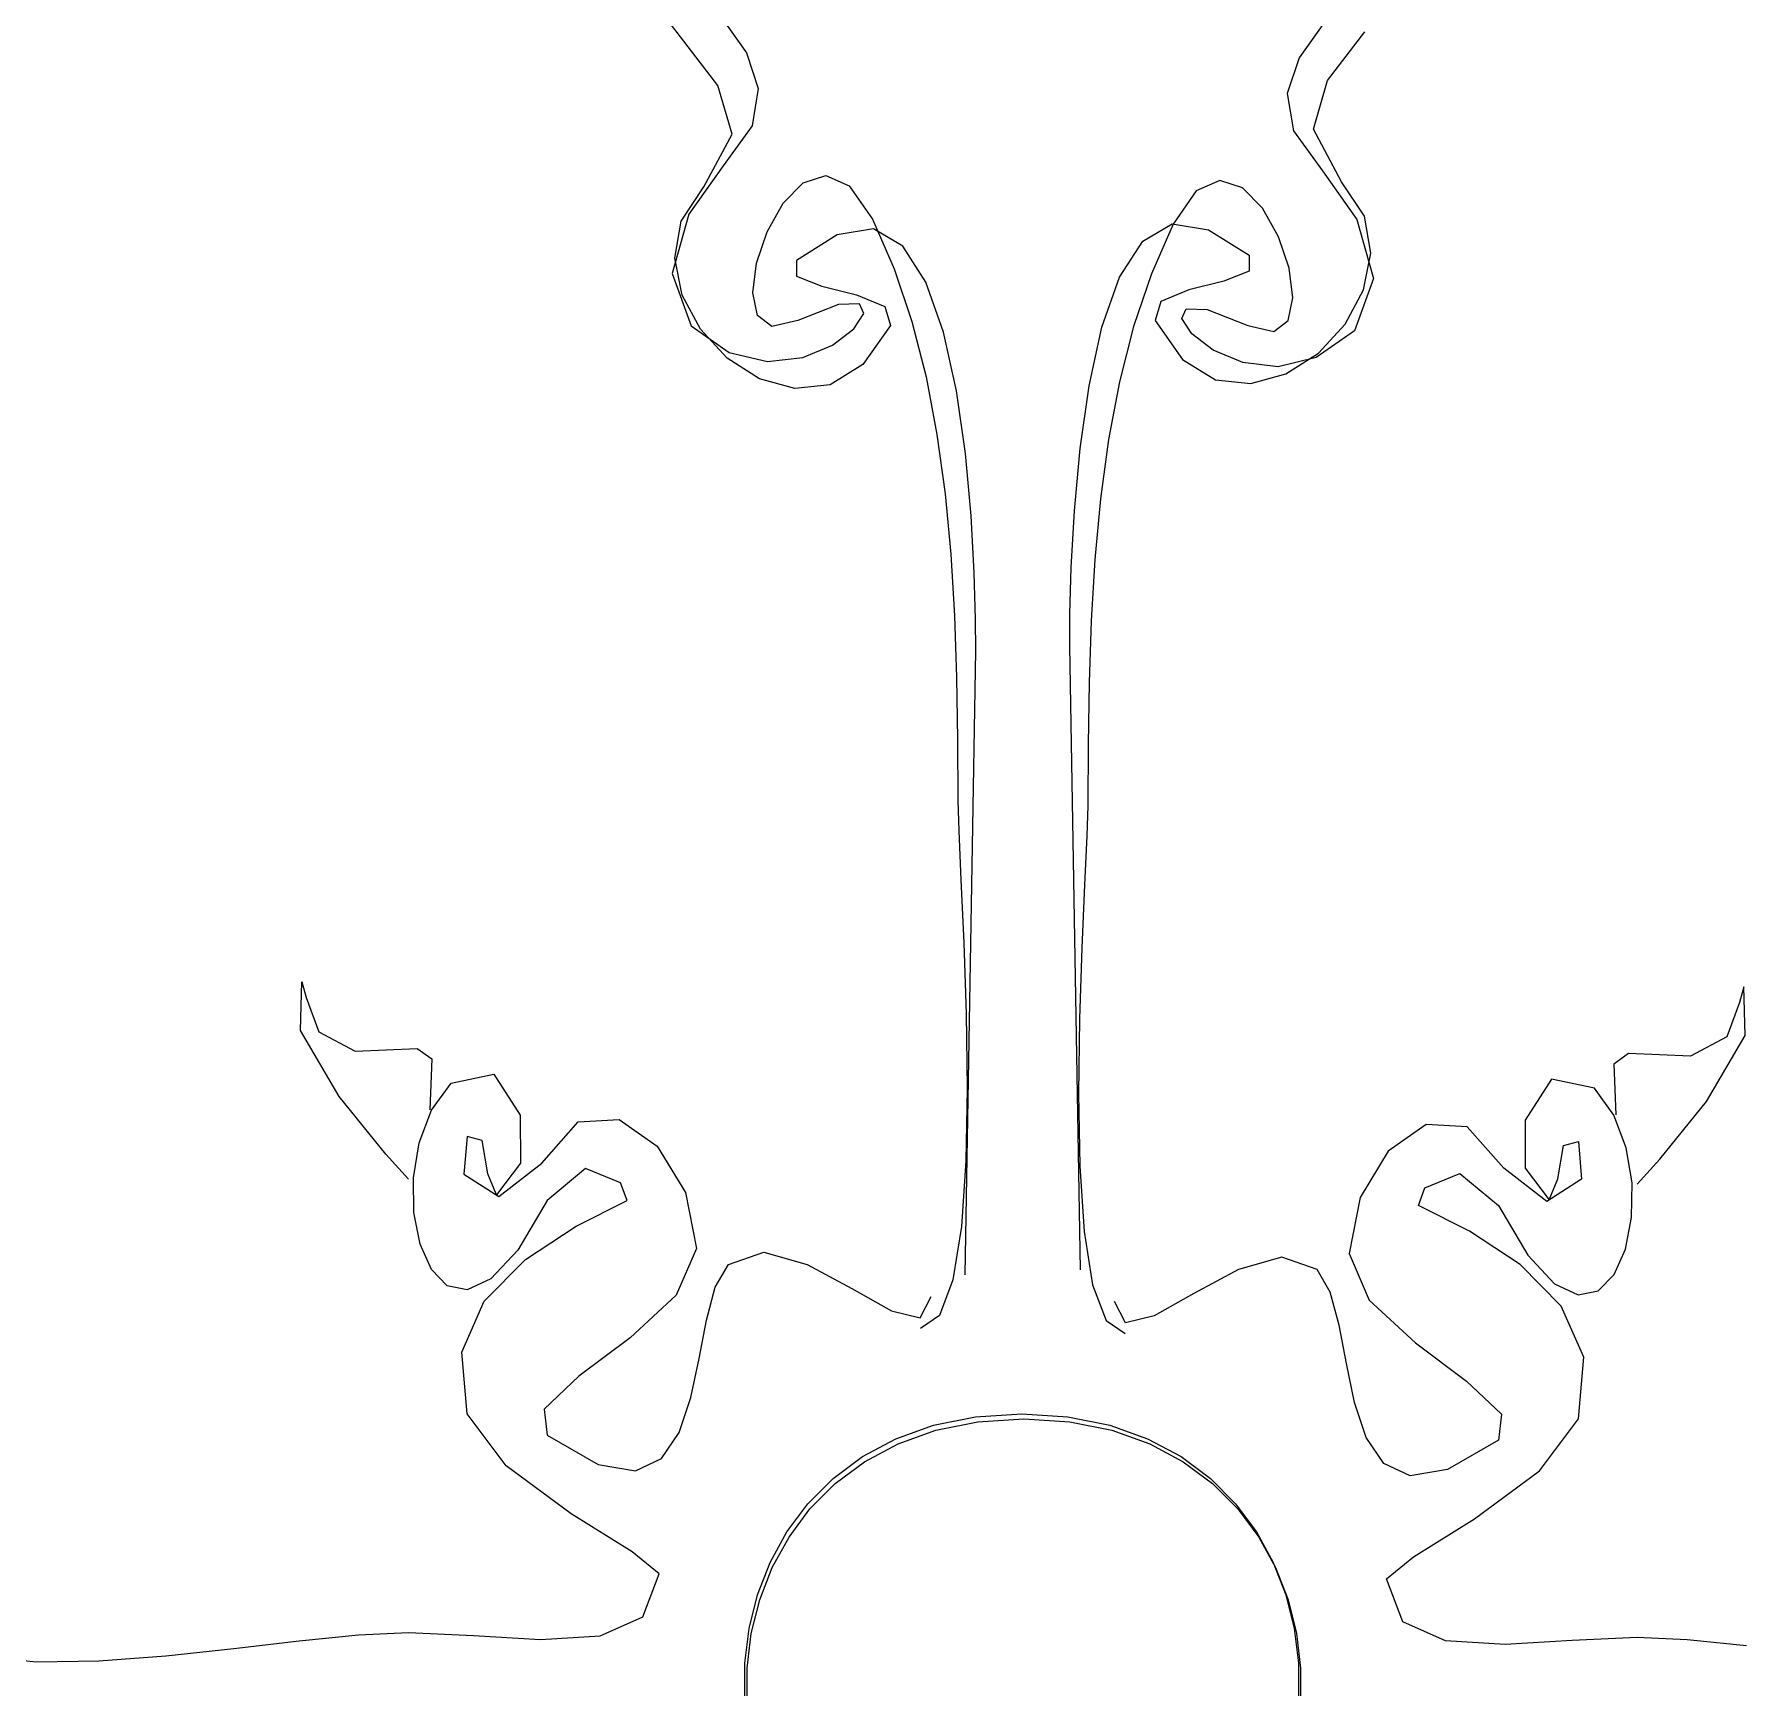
# Model space of a CAD drawing. Header units: centimetres. Extents: x 134057 to 145613, y 5028 to 39996.
# Drawn here: x 136033.87 to 136077.32, y 17594.7 to 17636.67 of the extents above; entities that cross this region are included whole.
import ezdxf

# ---------------------------------------------------------------- set-up
doc = ezdxf.new("R2010")
doc.units = ezdxf.units.CM
doc.layers.add('TEXT', color=3, linetype='Continuous', lineweight=20)

msp = doc.modelspace()

# ---------------------------------------------------------------- linework, layer by layer
at = {"layer": 'TEXT', "color": 2, "linetype": 'Continuous', "lineweight": 13}
for p, q in [((136050.282, 17636.604), (136049.247, 17637.94)), ((136050.282, 17636.604), (136049.247, 17637.94)), ((136051.308, 17637.103), (136051.951, 17636.192)), ((136051.308, 17637.103), (136051.951, 17636.192)), ((136066.625, 17636.976), (136065.982, 17636.065)), ((136066.625, 17636.976), (136065.982, 17636.065)), ((136051.227, 17635.368), (136050.282, 17636.604)), ((136051.227, 17635.368), (136050.282, 17636.604)), ((136066.705, 17635.496), (136067.651, 17636.731)), ((136066.705, 17635.496), (136067.651, 17636.731)), ((136051.951, 17636.192), (136052.253, 17635.286)), ((136051.951, 17636.192), (136052.253, 17635.286)), ((136065.982, 17636.065), (136065.68, 17635.159)), ((136065.982, 17636.065), (136065.68, 17635.159)), ((136051.589, 17634.133), (136051.227, 17635.368)), ((136051.589, 17634.133), (136051.227, 17635.368)), ((136052.253, 17635.286), (136052.095, 17634.345)), ((136052.253, 17635.286), (136052.095, 17634.345)), ((136066.344, 17634.261), (136066.705, 17635.496)), ((136066.344, 17634.261), (136066.705, 17635.496)), ((136065.68, 17635.159), (136065.837, 17634.218)), ((136065.68, 17635.159), (136065.837, 17634.218)), ((136050.872, 17632.796), (136051.589, 17634.133)), ((136050.872, 17632.796), (136051.589, 17634.133)), ((136052.095, 17634.345), (136051.358, 17633.33)), ((136052.095, 17634.345), (136051.358, 17633.33)), ((136065.837, 17634.218), (136066.574, 17633.202)), ((136065.837, 17634.218), (136066.574, 17633.202)), ((136067.061, 17632.924), (136066.344, 17634.261)), ((136067.061, 17632.924), (136066.344, 17634.261)), ((136051.358, 17633.33), (136050.486, 17632.097)), ((136051.358, 17633.33), (136050.486, 17632.097)), ((136053.392, 17632.896), (136053.964, 17633.086)), ((136053.392, 17632.896), (136053.964, 17633.086)), ((136053.964, 17633.086), (136054.562, 17632.822)), ((136053.964, 17633.086), (136054.562, 17632.822)), ((136066.574, 17633.202), (136067.447, 17631.969)), ((136066.574, 17633.202), (136067.447, 17631.969)), ((136050.292, 17631.927), (136050.872, 17632.796)), ((136050.292, 17631.927), (136050.872, 17632.796)), ((136052.883, 17632.377), (136053.392, 17632.896)), ((136052.883, 17632.377), (136053.392, 17632.896)), ((136054.562, 17632.822), (136055.149, 17631.976)), ((136054.562, 17632.822), (136055.149, 17631.976)), ((136063.371, 17632.694), (136062.784, 17631.849)), ((136063.371, 17632.694), (136062.784, 17631.849)), ((136063.969, 17632.959), (136063.371, 17632.694)), ((136063.969, 17632.959), (136063.371, 17632.694)), ((136064.541, 17632.769), (136063.969, 17632.959)), ((136064.541, 17632.769), (136063.969, 17632.959)), ((136065.049, 17632.249), (136064.541, 17632.769)), ((136065.049, 17632.249), (136064.541, 17632.769)), ((136067.641, 17632.054), (136067.061, 17632.924)), ((136067.641, 17632.054), (136067.061, 17632.924)), ((136052.475, 17631.655), (136052.883, 17632.377)), ((136052.475, 17631.655), (136052.883, 17632.377)), ((136065.457, 17631.527), (136065.049, 17632.249)), ((136065.457, 17631.527), (136065.049, 17632.249)), ((136050.486, 17632.097), (136050.065, 17630.593)), ((136050.486, 17632.097), (136050.065, 17630.593)), ((136050.13, 17630.988), (136050.292, 17631.927)), ((136050.13, 17630.988), (136050.292, 17631.927)), ((136055.149, 17631.976), (136055.703, 17630.715)), ((136055.149, 17631.976), (136055.703, 17630.715)), ((136062.011, 17631.413), (136062.756, 17631.856)), ((136062.011, 17631.413), (136062.756, 17631.856)), ((136062.784, 17631.849), (136062.23, 17630.588)), ((136062.784, 17631.849), (136062.23, 17630.588)), ((136062.756, 17631.856), (136063.677, 17631.706)), ((136062.756, 17631.856), (136063.677, 17631.706)), ((136067.447, 17631.969), (136067.868, 17630.465)), ((136067.447, 17631.969), (136067.868, 17630.465)), ((136067.803, 17631.115), (136067.641, 17632.054)), ((136067.803, 17631.115), (136067.641, 17632.054)), ((136052.205, 17630.855), (136052.475, 17631.655)), ((136052.205, 17630.855), (136052.475, 17631.655)), ((136054.256, 17631.578), (136053.219, 17630.928)), ((136054.256, 17631.578), (136053.219, 17630.928)), ((136055.177, 17631.728), (136054.256, 17631.578)), ((136055.177, 17631.728), (136054.256, 17631.578)), ((136055.922, 17631.286), (136055.177, 17631.728)), ((136055.922, 17631.286), (136055.177, 17631.728)), ((136061.424, 17630.499), (136062.011, 17631.413)), ((136061.424, 17630.499), (136062.011, 17631.413)), ((136063.677, 17631.706), (136064.714, 17631.056)), ((136063.677, 17631.706), (136064.714, 17631.056)), ((136065.727, 17630.728), (136065.457, 17631.527)), ((136065.727, 17630.728), (136065.457, 17631.527)), ((136050.317, 17630.049), (136050.13, 17630.988)), ((136050.317, 17630.049), (136050.13, 17630.988)), ((136053.219, 17630.928), (136053.223, 17630.53)), ((136053.219, 17630.928), (136053.223, 17630.53)), ((136056.509, 17630.372), (136055.922, 17631.286)), ((136056.509, 17630.372), (136055.922, 17631.286)), ((136064.714, 17631.056), (136064.709, 17630.658)), ((136064.714, 17631.056), (136064.709, 17630.658)), ((136067.615, 17630.177), (136067.803, 17631.115)), ((136067.615, 17630.177), (136067.803, 17631.115)), ((136050.065, 17630.593), (136050.546, 17629.269)), ((136050.065, 17630.593), (136050.546, 17629.269)), ((136052.111, 17630.105), (136052.205, 17630.855)), ((136052.111, 17630.105), (136052.205, 17630.855)), ((136053.223, 17630.53), (136053.867, 17630.275)), ((136053.223, 17630.53), (136053.867, 17630.275)), ((136055.703, 17630.715), (136056.153, 17629.376)), ((136055.703, 17630.715), (136056.153, 17629.376)), ((136060.976, 17629.236), (136061.424, 17630.499)), ((136060.976, 17629.236), (136061.424, 17630.499)), ((136062.23, 17630.588), (136061.779, 17629.249)), ((136062.23, 17630.588), (136061.779, 17629.249)), ((136064.709, 17630.658), (136064.066, 17630.403)), ((136064.709, 17630.658), (136064.066, 17630.403)), ((136065.822, 17629.977), (136065.727, 17630.728)), ((136065.822, 17629.977), (136065.727, 17630.728)), ((136067.868, 17630.465), (136067.386, 17629.141)), ((136067.868, 17630.465), (136067.386, 17629.141)), ((136050.785, 17629.179), (136050.317, 17630.049)), ((136050.785, 17629.179), (136050.317, 17630.049)), ((136052.229, 17629.529), (136052.111, 17630.105)), ((136052.229, 17629.529), (136052.111, 17630.105)), ((136053.867, 17630.275), (136054.747, 17630.054)), ((136053.867, 17630.275), (136054.747, 17630.054)), ((136054.747, 17630.054), (136055.462, 17629.758)), ((136054.747, 17630.054), (136055.462, 17629.758)), ((136056.957, 17629.109), (136056.509, 17630.372)), ((136056.957, 17629.109), (136056.509, 17630.372)), ((136063.185, 17630.181), (136062.47, 17629.885)), ((136063.185, 17630.181), (136062.47, 17629.885)), ((136064.066, 17630.403), (136063.185, 17630.181)), ((136064.066, 17630.403), (136063.185, 17630.181)), ((136067.147, 17629.307), (136067.615, 17630.177)), ((136067.147, 17629.307), (136067.615, 17630.177)), ((136054.288, 17629.805), (136053.253, 17629.404)), ((136054.288, 17629.805), (136053.253, 17629.404)), ((136054.822, 17629.824), (136054.288, 17629.805)), ((136054.822, 17629.824), (136054.288, 17629.805)), ((136054.928, 17629.58), (136054.822, 17629.824)), ((136054.928, 17629.58), (136054.822, 17629.824)), ((136055.462, 17629.758), (136055.61, 17629.277)), ((136055.462, 17629.758), (136055.61, 17629.277)), ((136062.47, 17629.885), (136062.323, 17629.404)), ((136062.47, 17629.885), (136062.323, 17629.404)), ((136063.005, 17629.452), (136063.11, 17629.696)), ((136063.005, 17629.452), (136063.11, 17629.696)), ((136063.11, 17629.696), (136063.644, 17629.678)), ((136063.11, 17629.696), (136063.644, 17629.678)), ((136063.644, 17629.678), (136064.679, 17629.277)), ((136063.644, 17629.678), (136064.679, 17629.277)), ((136065.704, 17629.401), (136065.822, 17629.977)), ((136065.704, 17629.401), (136065.822, 17629.977)), ((136050.546, 17629.269), (136051.517, 17628.587)), ((136050.546, 17629.269), (136051.517, 17628.587)), ((136051.464, 17628.448), (136050.785, 17629.179)), ((136051.464, 17628.448), (136050.785, 17629.179)), ((136052.597, 17629.253), (136052.229, 17629.529)), ((136052.597, 17629.253), (136052.229, 17629.529)), ((136053.253, 17629.404), (136052.597, 17629.253)), ((136053.253, 17629.404), (136052.597, 17629.253)), ((136054.137, 17628.779), (136054.676, 17629.192)), ((136054.137, 17628.779), (136054.676, 17629.192)), ((136054.676, 17629.192), (136054.928, 17629.58)), ((136054.676, 17629.192), (136054.928, 17629.58)), ((136055.61, 17629.277), (136054.91, 17628.283)), ((136055.61, 17629.277), (136054.91, 17628.283)), ((136056.153, 17629.376), (136056.512, 17627.971)), ((136056.153, 17629.376), (136056.512, 17627.971)), ((136060.648, 17627.746), (136060.976, 17629.236)), ((136060.648, 17627.746), (136060.976, 17629.236)), ((136061.779, 17629.249), (136061.421, 17627.843)), ((136061.779, 17629.249), (136061.421, 17627.843)), ((136062.323, 17629.404), (136063.022, 17628.41)), ((136062.323, 17629.404), (136063.022, 17628.41)), ((136063.257, 17629.064), (136063.005, 17629.452)), ((136063.257, 17629.064), (136063.005, 17629.452)), ((136064.679, 17629.277), (136065.335, 17629.126)), ((136064.679, 17629.277), (136065.335, 17629.126)), ((136065.335, 17629.126), (136065.704, 17629.401)), ((136065.335, 17629.126), (136065.704, 17629.401)), ((136066.469, 17628.575), (136067.147, 17629.307)), ((136066.469, 17628.575), (136067.147, 17629.307)), ((136053.384, 17628.462), (136054.137, 17628.779)), ((136053.384, 17628.462), (136054.137, 17628.779)), ((136057.285, 17627.619), (136056.957, 17629.109)), ((136057.285, 17627.619), (136056.957, 17629.109)), ((136063.795, 17628.652), (136063.257, 17629.064)), ((136063.795, 17628.652), (136063.257, 17629.064)), ((136067.386, 17629.141), (136066.416, 17628.46)), ((136067.386, 17629.141), (136066.416, 17628.46)), ((136052.285, 17627.923), (136051.464, 17628.448)), ((136052.285, 17627.923), (136051.464, 17628.448)), ((136051.517, 17628.587), (136052.487, 17628.358)), ((136051.517, 17628.587), (136052.487, 17628.358)), ((136052.487, 17628.358), (136053.384, 17628.462)), ((136052.487, 17628.358), (136053.384, 17628.462)), ((136054.91, 17628.283), (136054.077, 17627.772)), ((136054.91, 17628.283), (136054.077, 17627.772)), ((136063.022, 17628.41), (136063.855, 17627.899)), ((136063.022, 17628.41), (136063.855, 17627.899)), ((136064.549, 17628.334), (136063.795, 17628.652)), ((136064.549, 17628.334), (136063.795, 17628.652)), ((136065.446, 17628.23), (136064.549, 17628.334)), ((136065.446, 17628.23), (136064.549, 17628.334)), ((136066.416, 17628.46), (136065.446, 17628.23)), ((136066.416, 17628.46), (136065.446, 17628.23)), ((136065.648, 17628.051), (136066.469, 17628.575)), ((136065.648, 17628.051), (136066.469, 17628.575)), ((136053.179, 17627.675), (136052.285, 17627.923)), ((136053.179, 17627.675), (136052.285, 17627.923)), ((136056.512, 17627.971), (136056.788, 17626.51)), ((136056.512, 17627.971), (136056.788, 17626.51)), ((136063.855, 17627.899), (136064.753, 17627.802)), ((136063.855, 17627.899), (136064.753, 17627.802)), ((136064.753, 17627.802), (136065.648, 17628.051)), ((136064.753, 17627.802), (136065.648, 17628.051)), ((136054.077, 17627.772), (136053.179, 17627.675)), ((136054.077, 17627.772), (136053.179, 17627.675)), ((136057.511, 17626.023), (136057.285, 17627.619)), ((136057.511, 17626.023), (136057.285, 17627.619)), ((136060.421, 17626.15), (136060.648, 17627.746)), ((136060.421, 17626.15), (136060.648, 17627.746)), ((136061.421, 17627.843), (136061.144, 17626.382)), ((136061.421, 17627.843), (136061.144, 17626.382)), ((136056.788, 17626.51), (136056.993, 17625.005)), ((136056.788, 17626.51), (136056.993, 17625.005)), ((136060.278, 17624.57), (136060.421, 17626.15)), ((136060.278, 17624.57), (136060.421, 17626.15)), ((136061.144, 17626.382), (136060.94, 17624.877)), ((136061.144, 17626.382), (136060.94, 17624.877)), ((136057.655, 17624.443), (136057.511, 17626.023)), ((136057.655, 17624.443), (136057.511, 17626.023)), ((136056.993, 17625.005), (136057.137, 17623.468)), ((136056.993, 17625.005), (136057.137, 17623.468)), ((136060.94, 17624.877), (136060.796, 17623.34)), ((136060.94, 17624.877), (136060.796, 17623.34)), ((136057.734, 17623.001), (136057.655, 17624.443)), ((136057.734, 17623.001), (136057.655, 17624.443)), ((136060.198, 17623.129), (136060.278, 17624.57)), ((136060.198, 17623.129), (136060.278, 17624.57)), ((136057.137, 17623.468), (136057.23, 17621.909)), ((136057.137, 17623.468), (136057.23, 17621.909)), ((136060.164, 17621.947), (136060.198, 17623.129)), ((136060.164, 17621.947), (136060.198, 17623.129)), ((136060.796, 17623.34), (136060.702, 17621.782)), ((136060.796, 17623.34), (136060.702, 17621.782)), ((136057.768, 17621.82), (136057.734, 17623.001)), ((136057.768, 17621.82), (136057.734, 17623.001)), ((136057.23, 17621.909), (136057.284, 17620.341)), ((136057.23, 17621.909), (136057.284, 17620.341)), ((136057.775, 17621.019), (136057.768, 17621.82)), ((136057.775, 17621.019), (136057.768, 17621.82)), ((136060.157, 17621.147), (136060.164, 17621.947)), ((136060.157, 17621.147), (136060.164, 17621.947)), ((136060.702, 17621.782), (136060.648, 17620.214)), ((136060.702, 17621.782), (136060.648, 17620.214)), ((136057.505, 17605.182), (136057.775, 17621.019)), ((136057.505, 17605.182), (136057.775, 17621.019)), ((136060.428, 17605.309), (136060.157, 17621.147)), ((136060.428, 17605.309), (136060.157, 17621.147)), ((136057.284, 17620.341), (136057.309, 17618.775)), ((136057.284, 17620.341), (136057.309, 17618.775)), ((136060.648, 17620.214), (136060.624, 17618.647)), ((136060.648, 17620.214), (136060.624, 17618.647)), ((136057.309, 17618.775), (136057.314, 17617.221)), ((136057.309, 17618.775), (136057.314, 17617.221)), ((136060.624, 17618.647), (136060.618, 17617.094)), ((136060.624, 17618.647), (136060.618, 17617.094)), ((136057.314, 17617.221), (136057.339, 17616.451)), ((136057.314, 17617.221), (136057.339, 17616.451)), ((136060.618, 17617.094), (136060.593, 17616.324)), ((136060.618, 17617.094), (136060.593, 17616.324)), ((136057.339, 17616.451), (136057.398, 17615.204)), ((136057.339, 17616.451), (136057.398, 17615.204)), ((136060.593, 17616.324), (136060.535, 17615.076)), ((136060.593, 17616.324), (136060.535, 17615.076)), ((136057.398, 17615.204), (136057.468, 17613.61)), ((136057.398, 17615.204), (136057.468, 17613.61)), ((136060.535, 17615.076), (136060.465, 17613.483)), ((136060.535, 17615.076), (136060.465, 17613.483)), ((136057.468, 17613.61), (136057.527, 17611.802)), ((136057.468, 17613.61), (136057.527, 17611.802)), ((136060.465, 17613.483), (136060.406, 17611.675)), ((136060.465, 17613.483), (136060.406, 17611.675)), ((136040.631, 17611.379), (136040.664, 17612.619)), ((136040.631, 17611.379), (136040.664, 17612.619)), ((136040.664, 17612.619), (136040.775, 17612.223)), ((136040.664, 17612.619), (136040.775, 17612.223)), ((136040.775, 17612.223), (136041.096, 17611.345)), ((136040.775, 17612.223), (136041.096, 17611.345)), ((136077.268, 17612.491), (136077.158, 17612.095)), ((136077.268, 17612.491), (136077.158, 17612.095)), ((136077.302, 17611.252), (136077.268, 17612.491)), ((136077.302, 17611.252), (136077.268, 17612.491)), ((136057.527, 17611.802), (136057.551, 17609.912)), ((136057.527, 17611.802), (136057.551, 17609.912)), ((136077.158, 17612.095), (136076.837, 17611.218)), ((136077.158, 17612.095), (136076.837, 17611.218)), ((136041.612, 17609.709), (136040.631, 17611.379)), ((136041.612, 17609.709), (136040.631, 17611.379)), ((136041.096, 17611.345), (136042.018, 17610.859)), ((136041.096, 17611.345), (136042.018, 17610.859)), ((136060.406, 17611.675), (136060.381, 17609.784)), ((136060.406, 17611.675), (136060.381, 17609.784)), ((136042.018, 17610.859), (136043.592, 17610.924)), ((136042.018, 17610.859), (136043.592, 17610.924)), ((136043.592, 17610.924), (136043.963, 17610.659)), ((136043.592, 17610.924), (136043.963, 17610.659)), ((136076.837, 17611.218), (136075.915, 17610.732)), ((136076.837, 17611.218), (136075.915, 17610.732)), ((136076.321, 17609.581), (136077.302, 17611.252)), ((136076.321, 17609.581), (136077.302, 17611.252)), ((136043.963, 17610.659), (136043.913, 17609.37)), ((136043.963, 17610.659), (136043.913, 17609.37)), ((136074.34, 17610.797), (136073.969, 17610.531)), ((136074.34, 17610.797), (136073.969, 17610.531)), ((136073.969, 17610.531), (136074.019, 17609.243)), ((136073.969, 17610.531), (136074.019, 17609.243)), ((136075.915, 17610.732), (136074.34, 17610.797)), ((136075.915, 17610.732), (136074.34, 17610.797)), ((136043.959, 17609.361), (136044.455, 17610.047)), ((136043.959, 17609.361), (136044.455, 17610.047)), ((136044.455, 17610.047), (136045.543, 17610.273)), ((136044.455, 17610.047), (136045.543, 17610.273)), ((136045.543, 17610.273), (136046.209, 17609.235)), ((136045.543, 17610.273), (136046.209, 17609.235)), ((136072.39, 17610.145), (136071.723, 17609.107)), ((136072.39, 17610.145), (136071.723, 17609.107)), ((136073.478, 17609.92), (136072.39, 17610.145)), ((136073.478, 17609.92), (136072.39, 17610.145)), ((136042.796, 17608.241), (136041.612, 17609.709)), ((136042.796, 17608.241), (136041.612, 17609.709)), ((136057.551, 17609.912), (136057.519, 17608.07)), ((136057.551, 17609.912), (136057.519, 17608.07)), ((136060.381, 17609.784), (136060.413, 17607.942)), ((136060.381, 17609.784), (136060.413, 17607.942)), ((136073.973, 17609.234), (136073.478, 17609.92)), ((136073.973, 17609.234), (136073.478, 17609.92)), ((136043.645, 17608.535), (136043.959, 17609.361)), ((136043.645, 17608.535), (136043.959, 17609.361)), ((136046.209, 17609.235), (136046.214, 17608.016)), ((136046.209, 17609.235), (136046.214, 17608.016)), ((136074.287, 17608.408), (136073.973, 17609.234)), ((136074.287, 17608.408), (136073.973, 17609.234)), ((136075.136, 17608.113), (136076.321, 17609.581)), ((136075.136, 17608.113), (136076.321, 17609.581)), ((136046.756, 17608.016), (136047.684, 17609.065)), ((136046.756, 17608.016), (136047.684, 17609.065)), ((136047.684, 17609.065), (136048.722, 17609.125)), ((136047.684, 17609.065), (136048.722, 17609.125)), ((136048.722, 17609.125), (136049.689, 17608.445)), ((136048.722, 17609.125), (136049.689, 17608.445)), ((136069.21, 17608.998), (136068.243, 17608.318)), ((136069.21, 17608.998), (136068.243, 17608.318)), ((136070.249, 17608.937), (136069.21, 17608.998)), ((136070.249, 17608.937), (136069.21, 17608.998)), ((136071.177, 17607.889), (136070.249, 17608.937)), ((136071.177, 17607.889), (136070.249, 17608.937)), ((136071.723, 17609.107), (136071.718, 17607.889)), ((136071.723, 17609.107), (136071.718, 17607.889)), ((136043.501, 17607.643), (136043.645, 17608.535)), ((136043.501, 17607.643), (136043.645, 17608.535)), ((136044.861, 17608.693), (136044.781, 17607.736)), ((136044.861, 17608.693), (136044.781, 17607.736)), ((136045.244, 17608.588), (136044.861, 17608.693)), ((136045.244, 17608.588), (136044.861, 17608.693)), ((136045.385, 17607.746), (136045.244, 17608.588)), ((136045.385, 17607.746), (136045.244, 17608.588)), ((136049.689, 17608.445), (136050.403, 17607.271)), ((136049.689, 17608.445), (136050.403, 17607.271)), ((136068.243, 17608.318), (136067.529, 17607.144)), ((136068.243, 17608.318), (136067.529, 17607.144)), ((136072.547, 17607.618), (136072.689, 17608.46)), ((136072.547, 17607.618), (136072.689, 17608.46)), ((136072.689, 17608.46), (136073.072, 17608.566)), ((136072.689, 17608.46), (136073.072, 17608.566)), ((136073.072, 17608.566), (136073.152, 17607.608)), ((136073.072, 17608.566), (136073.152, 17607.608)), ((136074.432, 17607.516), (136074.287, 17608.408)), ((136074.432, 17607.516), (136074.287, 17608.408)), ((136043.372, 17607.61), (136042.796, 17608.241)), ((136043.372, 17607.61), (136042.796, 17608.241)), ((136046.214, 17608.016), (136045.603, 17607.208)), ((136046.214, 17608.016), (136045.603, 17607.208)), ((136045.663, 17607.169), (136046.756, 17608.016)), ((136045.663, 17607.169), (136046.756, 17608.016)), ((136047.869, 17607.881), (136046.891, 17607.069)), ((136047.869, 17607.881), (136046.891, 17607.069)), ((136048.756, 17607.52), (136047.869, 17607.881)), ((136048.756, 17607.52), (136047.869, 17607.881)), ((136057.519, 17608.07), (136057.407, 17606.408)), ((136057.519, 17608.07), (136057.407, 17606.408)), ((136060.413, 17607.942), (136060.525, 17606.28)), ((136060.413, 17607.942), (136060.525, 17606.28)), ((136072.27, 17607.042), (136071.177, 17607.889)), ((136072.27, 17607.042), (136071.177, 17607.889)), ((136071.718, 17607.889), (136072.329, 17607.081)), ((136071.718, 17607.889), (136072.329, 17607.081)), ((136074.561, 17607.483), (136075.136, 17608.113)), ((136074.561, 17607.483), (136075.136, 17608.113)), ((136043.512, 17606.76), (136043.501, 17607.643)), ((136043.512, 17606.76), (136043.501, 17607.643)), ((136044.781, 17607.736), (136045.663, 17607.169)), ((136044.781, 17607.736), (136045.663, 17607.169)), ((136045.603, 17607.208), (136045.385, 17607.746)), ((136045.603, 17607.208), (136045.385, 17607.746)), ((136048.922, 17607.069), (136048.756, 17607.52)), ((136048.922, 17607.069), (136048.756, 17607.52)), ((136069.176, 17607.393), (136070.064, 17607.754)), ((136069.176, 17607.393), (136070.064, 17607.754)), ((136070.064, 17607.754), (136071.041, 17606.941)), ((136070.064, 17607.754), (136071.041, 17606.941)), ((136073.152, 17607.608), (136072.27, 17607.042)), ((136073.152, 17607.608), (136072.27, 17607.042)), ((136072.329, 17607.081), (136072.547, 17607.618)), ((136072.329, 17607.081), (136072.547, 17607.618)), ((136074.42, 17606.632), (136074.432, 17607.516)), ((136074.42, 17606.632), (136074.432, 17607.516)), ((136046.891, 17607.069), (136046.145, 17605.808)), ((136046.891, 17607.069), (136046.145, 17605.808)), ((136047.629, 17606.415), (136048.922, 17607.069)), ((136047.629, 17606.415), (136048.922, 17607.069)), ((136050.403, 17607.271), (136050.681, 17605.851)), ((136050.403, 17607.271), (136050.681, 17605.851)), ((136067.529, 17607.144), (136067.251, 17605.723)), ((136067.529, 17607.144), (136067.251, 17605.723)), ((136069.011, 17606.941), (136069.176, 17607.393)), ((136069.011, 17606.941), (136069.176, 17607.393)), ((136043.667, 17605.96), (136043.512, 17606.76)), ((136043.667, 17605.96), (136043.512, 17606.76)), ((136070.304, 17606.287), (136069.011, 17606.941)), ((136070.304, 17606.287), (136069.011, 17606.941)), ((136071.041, 17606.941), (136071.788, 17605.681)), ((136071.041, 17606.941), (136071.788, 17605.681)), ((136074.265, 17605.832), (136074.42, 17606.632)), ((136074.265, 17605.832), (136074.42, 17606.632)), ((136046.342, 17605.572), (136047.629, 17606.415)), ((136046.342, 17605.572), (136047.629, 17606.415)), ((136057.407, 17606.408), (136057.193, 17605.058)), ((136057.407, 17606.408), (136057.193, 17605.058)), ((136060.525, 17606.28), (136060.739, 17604.93)), ((136060.525, 17606.28), (136060.739, 17604.93)), ((136071.59, 17605.445), (136070.304, 17606.287)), ((136071.59, 17605.445), (136070.304, 17606.287)), ((136043.953, 17605.317), (136043.667, 17605.96)), ((136043.953, 17605.317), (136043.667, 17605.96)), ((136046.145, 17605.808), (136045.465, 17605.077)), ((136046.145, 17605.808), (136045.465, 17605.077)), ((136050.681, 17605.851), (136050.17, 17604.669)), ((136050.681, 17605.851), (136050.17, 17604.669)), ((136051.494, 17605.445), (136052.392, 17605.76)), ((136051.494, 17605.445), (136052.392, 17605.76)), ((136052.392, 17605.76), (136053.489, 17605.445)), ((136052.392, 17605.76), (136053.489, 17605.445)), ((136067.251, 17605.723), (136067.762, 17604.542)), ((136067.251, 17605.723), (136067.762, 17604.542)), ((136073.98, 17605.189), (136074.265, 17605.832)), ((136073.98, 17605.189), (136074.265, 17605.832)), ((136044.356, 17604.905), (136043.953, 17605.317)), ((136044.356, 17604.905), (136043.953, 17605.317)), ((136045.296, 17604.515), (136046.342, 17605.572)), ((136045.296, 17604.515), (136046.342, 17605.572)), ((136051.162, 17604.868), (136051.494, 17605.445)), ((136051.162, 17604.868), (136051.494, 17605.445)), ((136053.489, 17605.445), (136054.624, 17604.835)), ((136053.489, 17605.445), (136054.624, 17604.835)), ((136064.444, 17605.317), (136063.309, 17604.708)), ((136064.444, 17605.317), (136063.309, 17604.708)), ((136065.541, 17605.633), (136064.444, 17605.317)), ((136065.541, 17605.633), (136064.444, 17605.317)), ((136066.439, 17605.317), (136065.541, 17605.633)), ((136066.439, 17605.317), (136065.541, 17605.633)), ((136066.771, 17604.741), (136066.439, 17605.317)), ((136066.771, 17604.741), (136066.439, 17605.317)), ((136072.636, 17604.388), (136071.59, 17605.445)), ((136072.636, 17604.388), (136071.59, 17605.445)), ((136071.788, 17605.681), (136072.467, 17604.949)), ((136071.788, 17605.681), (136072.467, 17604.949)), ((136044.865, 17604.801), (136044.356, 17604.905)), ((136044.865, 17604.801), (136044.356, 17604.905)), ((136045.465, 17605.077), (136044.865, 17604.801)), ((136045.465, 17605.077), (136044.865, 17604.801)), ((136050.936, 17604.032), (136051.162, 17604.868)), ((136050.936, 17604.032), (136051.162, 17604.868)), ((136054.624, 17604.835), (136055.635, 17604.271)), ((136054.624, 17604.835), (136055.635, 17604.271)), ((136057.193, 17605.058), (136056.854, 17604.151)), ((136057.193, 17605.058), (136056.854, 17604.151)), ((136060.739, 17604.93), (136061.079, 17604.024)), ((136060.739, 17604.93), (136061.079, 17604.024)), ((136072.467, 17604.949), (136073.068, 17604.673)), ((136072.467, 17604.949), (136073.068, 17604.673)), ((136073.576, 17604.778), (136073.98, 17605.189)), ((136073.576, 17604.778), (136073.98, 17605.189)), ((136044.724, 17603.218), (136045.296, 17604.515)), ((136044.724, 17603.218), (136045.296, 17604.515)), ((136050.17, 17604.669), (136048.996, 17603.579)), ((136050.17, 17604.669), (136048.996, 17603.579)), ((136056.36, 17604.091), (136056.638, 17604.632)), ((136056.36, 17604.091), (136056.638, 17604.632)), ((136061.573, 17603.963), (136061.295, 17604.505)), ((136061.573, 17603.963), (136061.295, 17604.505)), ((136063.309, 17604.708), (136062.298, 17604.144)), ((136063.309, 17604.708), (136062.298, 17604.144)), ((136066.996, 17603.905), (136066.771, 17604.741)), ((136066.996, 17603.905), (136066.771, 17604.741)), ((136067.762, 17604.542), (136068.936, 17603.451)), ((136067.762, 17604.542), (136068.936, 17603.451)), ((136073.208, 17603.091), (136072.636, 17604.388)), ((136073.208, 17603.091), (136072.636, 17604.388)), ((136073.068, 17604.673), (136073.576, 17604.778)), ((136073.068, 17604.673), (136073.576, 17604.778)), ((136050.752, 17603.058), (136050.936, 17604.032)), ((136050.752, 17603.058), (136050.936, 17604.032)), ((136055.635, 17604.271), (136056.36, 17604.091)), ((136055.635, 17604.271), (136056.36, 17604.091)), ((136056.854, 17604.151), (136056.367, 17603.82)), ((136056.854, 17604.151), (136056.367, 17603.82)), ((136061.079, 17604.024), (136061.566, 17603.693)), ((136061.079, 17604.024), (136061.566, 17603.693)), ((136062.298, 17604.144), (136061.573, 17603.963)), ((136062.298, 17604.144), (136061.573, 17603.963)), ((136048.996, 17603.579), (136047.699, 17602.605)), ((136048.996, 17603.579), (136047.699, 17602.605)), ((136067.181, 17602.931), (136066.996, 17603.905)), ((136067.181, 17602.931), (136066.996, 17603.905)), ((136044.861, 17601.654), (136044.724, 17603.218)), ((136044.861, 17601.654), (136044.724, 17603.218)), ((136068.936, 17603.451), (136070.233, 17602.478)), ((136068.936, 17603.451), (136070.233, 17602.478)), ((136073.072, 17601.527), (136073.208, 17603.091)), ((136073.072, 17601.527), (136073.208, 17603.091)), ((136050.544, 17602.067), (136050.752, 17603.058)), ((136050.544, 17602.067), (136050.752, 17603.058)), ((136067.389, 17601.94), (136067.181, 17602.931)), ((136067.389, 17601.94), (136067.181, 17602.931)), ((136047.699, 17602.605), (136046.818, 17601.774)), ((136047.699, 17602.605), (136046.818, 17601.774)), ((136070.233, 17602.478), (136071.115, 17601.647)), ((136070.233, 17602.478), (136071.115, 17601.647)), ((136050.248, 17601.181), (136050.544, 17602.067)), ((136050.248, 17601.181), (136050.544, 17602.067)), ((136067.685, 17601.054), (136067.389, 17601.94)), ((136067.685, 17601.054), (136067.389, 17601.94)), ((136045.851, 17600.334), (136044.861, 17601.654)), ((136045.851, 17600.334), (136044.861, 17601.654)), ((136046.818, 17601.774), (136046.891, 17601.113)), ((136046.818, 17601.774), (136046.891, 17601.113)), ((136055.746, 17601.022), (136056.704, 17601.364)), ((136055.746, 17601.022), (136056.704, 17601.364)), ((136056.704, 17601.364), (136057.769, 17601.579)), ((136056.704, 17601.364), (136057.769, 17601.579)), ((136056.759, 17601.236), (136057.823, 17601.452)), ((136056.759, 17601.236), (136057.823, 17601.452)), ((136057.769, 17601.579), (136058.939, 17601.654)), ((136057.769, 17601.579), (136058.939, 17601.654)), ((136057.823, 17601.452), (136058.994, 17601.527)), ((136057.823, 17601.452), (136058.994, 17601.527)), ((136058.939, 17601.654), (136058.939, 17601.654)), ((136058.939, 17601.654), (136060.11, 17601.579)), ((136058.939, 17601.654), (136058.939, 17601.654)), ((136058.939, 17601.654), (136060.11, 17601.579)), ((136058.994, 17601.527), (136058.994, 17601.527)), ((136058.994, 17601.527), (136060.165, 17601.451)), ((136058.994, 17601.527), (136058.994, 17601.527)), ((136058.994, 17601.527), (136060.165, 17601.451)), ((136060.11, 17601.579), (136061.175, 17601.363)), ((136060.11, 17601.579), (136061.175, 17601.363)), ((136060.165, 17601.451), (136061.23, 17601.236)), ((136060.165, 17601.451), (136061.23, 17601.236)), ((136061.175, 17601.363), (136062.133, 17601.021)), ((136061.175, 17601.363), (136062.133, 17601.021)), ((136071.115, 17601.647), (136071.041, 17600.985)), ((136071.115, 17601.647), (136071.041, 17600.985)), ((136072.082, 17600.207), (136073.072, 17601.527)), ((136072.082, 17600.207), (136073.072, 17601.527)), ((136046.891, 17601.113), (136048.185, 17600.366)), ((136046.891, 17601.113), (136048.185, 17600.366)), ((136049.799, 17600.521), (136050.248, 17601.181)), ((136049.799, 17600.521), (136050.248, 17601.181)), ((136054.894, 17600.567), (136055.746, 17601.022)), ((136054.894, 17600.567), (136055.746, 17601.022)), ((136055.801, 17600.895), (136056.759, 17601.236)), ((136055.801, 17600.895), (136056.759, 17601.236)), ((136061.23, 17601.236), (136062.188, 17600.894)), ((136061.23, 17601.236), (136062.188, 17600.894)), ((136062.133, 17601.021), (136062.984, 17600.566)), ((136062.133, 17601.021), (136062.984, 17600.566)), ((136068.133, 17600.394), (136067.685, 17601.054)), ((136068.133, 17600.394), (136067.685, 17601.054)), ((136071.041, 17600.985), (136069.747, 17600.238)), ((136071.041, 17600.985), (136069.747, 17600.238)), ((136049.133, 17600.209), (136049.799, 17600.521)), ((136049.133, 17600.209), (136049.799, 17600.521)), ((136054.149, 17600.012), (136054.894, 17600.567)), ((136054.149, 17600.012), (136054.894, 17600.567)), ((136054.949, 17600.439), (136055.801, 17600.895)), ((136054.949, 17600.439), (136055.801, 17600.895)), ((136062.188, 17600.894), (136063.039, 17600.439)), ((136062.188, 17600.894), (136063.039, 17600.439)), ((136062.984, 17600.566), (136063.729, 17600.011)), ((136062.984, 17600.566), (136063.729, 17600.011)), ((136047.5, 17599.116), (136045.851, 17600.334)), ((136047.5, 17599.116), (136045.851, 17600.334)), ((136048.185, 17600.366), (136049.133, 17600.209)), ((136048.185, 17600.366), (136049.133, 17600.209)), ((136054.204, 17599.884), (136054.949, 17600.439)), ((136054.204, 17599.884), (136054.949, 17600.439)), ((136063.039, 17600.439), (136063.784, 17599.883)), ((136063.039, 17600.439), (136063.784, 17599.883)), ((136068.799, 17600.081), (136068.133, 17600.394)), ((136068.799, 17600.081), (136068.133, 17600.394)), ((136069.747, 17600.238), (136068.799, 17600.081)), ((136069.747, 17600.238), (136068.799, 17600.081)), ((136070.432, 17598.989), (136072.082, 17600.207)), ((136070.432, 17598.989), (136072.082, 17600.207)), ((136053.51, 17599.37), (136054.149, 17600.012)), ((136053.51, 17599.37), (136054.149, 17600.012)), ((136053.565, 17599.243), (136054.204, 17599.884)), ((136053.565, 17599.243), (136054.204, 17599.884)), ((136063.729, 17600.011), (136064.368, 17599.369)), ((136063.729, 17600.011), (136064.368, 17599.369)), ((136063.784, 17599.883), (136064.423, 17599.241)), ((136063.784, 17599.883), (136064.423, 17599.241)), ((136052.978, 17598.655), (136053.51, 17599.37)), ((136052.978, 17598.655), (136053.51, 17599.37)), ((136053.033, 17598.527), (136053.565, 17599.243)), ((136053.033, 17598.527), (136053.565, 17599.243)), ((136064.368, 17599.369), (136064.9, 17598.654)), ((136064.368, 17599.369), (136064.9, 17598.654)), ((136064.423, 17599.241), (136064.955, 17598.526)), ((136064.423, 17599.241), (136064.955, 17598.526)), ((136049.049, 17598.151), (136047.5, 17599.116)), ((136049.049, 17598.151), (136047.5, 17599.116)), ((136068.884, 17598.024), (136070.432, 17598.989)), ((136068.884, 17598.024), (136070.432, 17598.989)), ((136052.552, 17597.88), (136052.978, 17598.655)), ((136052.552, 17597.88), (136052.978, 17598.655)), ((136052.607, 17597.752), (136053.033, 17598.527)), ((136052.607, 17597.752), (136053.033, 17598.527)), ((136064.9, 17598.654), (136065.326, 17597.878)), ((136064.9, 17598.654), (136065.326, 17597.878)), ((136064.955, 17598.526), (136065.381, 17597.751)), ((136064.955, 17598.526), (136065.381, 17597.751)), ((136049.734, 17597.593), (136049.049, 17598.151)), ((136049.734, 17597.593), (136049.049, 17598.151)), ((136052.233, 17597.058), (136052.552, 17597.88)), ((136052.233, 17597.058), (136052.552, 17597.88)), ((136065.326, 17597.878), (136065.645, 17597.057)), ((136065.326, 17597.878), (136065.645, 17597.057)), ((136068.199, 17597.466), (136068.884, 17598.024)), ((136068.199, 17597.466), (136068.884, 17598.024)), ((136049.319, 17596.503), (136049.734, 17597.593)), ((136049.319, 17596.503), (136049.734, 17597.593)), ((136052.288, 17596.931), (136052.607, 17597.752)), ((136052.288, 17596.931), (136052.607, 17597.752)), ((136065.381, 17597.751), (136065.7, 17596.929)), ((136065.381, 17597.751), (136065.7, 17596.929)), ((136068.613, 17596.375), (136068.199, 17597.466)), ((136068.613, 17596.375), (136068.199, 17597.466)), ((136052.02, 17596.203), (136052.233, 17597.058)), ((136052.02, 17596.203), (136052.233, 17597.058)), ((136065.645, 17597.057), (136065.858, 17596.201)), ((136065.645, 17597.057), (136065.858, 17596.201)), ((136052.075, 17596.076), (136052.288, 17596.931)), ((136052.075, 17596.076), (136052.288, 17596.931)), ((136065.7, 17596.929), (136065.913, 17596.074)), ((136065.7, 17596.929), (136065.913, 17596.074)), ((136048.235, 17596.016), (136049.319, 17596.503)), ((136048.235, 17596.016), (136049.319, 17596.503)), ((136051.913, 17595.328), (136052.02, 17596.203)), ((136051.913, 17595.328), (136052.02, 17596.203)), ((136065.858, 17596.201), (136065.965, 17595.326)), ((136065.858, 17596.201), (136065.965, 17595.326)), ((136069.697, 17595.889), (136068.613, 17596.375)), ((136069.697, 17595.889), (136068.613, 17596.375)), ((136038.936, 17595.697), (136040.597, 17595.89)), ((136038.936, 17595.697), (136040.597, 17595.89)), ((136040.597, 17595.89), (136042.105, 17596.042)), ((136040.597, 17595.89), (136042.105, 17596.042)), ((136042.105, 17596.042), (136043.372, 17596.104)), ((136042.105, 17596.042), (136043.372, 17596.104)), ((136043.372, 17596.104), (136045.021, 17596.025)), ((136043.372, 17596.104), (136045.021, 17596.025)), ((136045.021, 17596.025), (136046.722, 17595.926)), ((136045.021, 17596.025), (136046.722, 17595.926)), ((136046.722, 17595.926), (136048.235, 17596.016)), ((136046.722, 17595.926), (136048.235, 17596.016)), ((136051.968, 17595.2), (136052.075, 17596.076)), ((136051.968, 17595.2), (136052.075, 17596.076)), ((136065.913, 17596.074), (136066.019, 17595.199)), ((136065.913, 17596.074), (136066.019, 17595.199)), ((136071.21, 17595.799), (136069.697, 17595.889)), ((136071.21, 17595.799), (136069.697, 17595.889)), ((136072.912, 17595.898), (136071.21, 17595.799)), ((136072.912, 17595.898), (136071.21, 17595.799)), ((136074.561, 17595.977), (136072.912, 17595.898)), ((136074.561, 17595.977), (136072.912, 17595.898)), ((136075.828, 17595.915), (136074.561, 17595.977)), ((136075.828, 17595.915), (136074.561, 17595.977)), ((136077.336, 17595.763), (136075.828, 17595.915)), ((136077.336, 17595.763), (136075.828, 17595.915)), ((136032.549, 17595.495), (136033.93, 17595.362)), ((136032.549, 17595.495), (136033.93, 17595.362)), ((136033.93, 17595.362), (136035.514, 17595.384)), ((136033.93, 17595.362), (136035.514, 17595.384)), ((136035.514, 17595.384), (136037.213, 17595.512)), ((136035.514, 17595.384), (136037.213, 17595.512)), ((136037.213, 17595.512), (136038.936, 17595.697)), ((136037.213, 17595.512), (136038.936, 17595.697)), ((136051.913, 17594.446), (136051.913, 17595.328)), ((136051.913, 17594.446), (136051.913, 17595.328)), ((136065.965, 17595.326), (136065.964, 17594.445)), ((136065.965, 17595.326), (136065.964, 17594.445)), ((136051.968, 17594.319), (136051.968, 17595.2)), ((136051.968, 17594.319), (136051.968, 17595.2)), ((136066.019, 17595.199), (136066.019, 17594.317)), ((136066.019, 17595.199), (136066.019, 17594.317))]:
    msp.add_line(p, q, dxfattribs=at)

doc.saveas('drawing.dxf')
